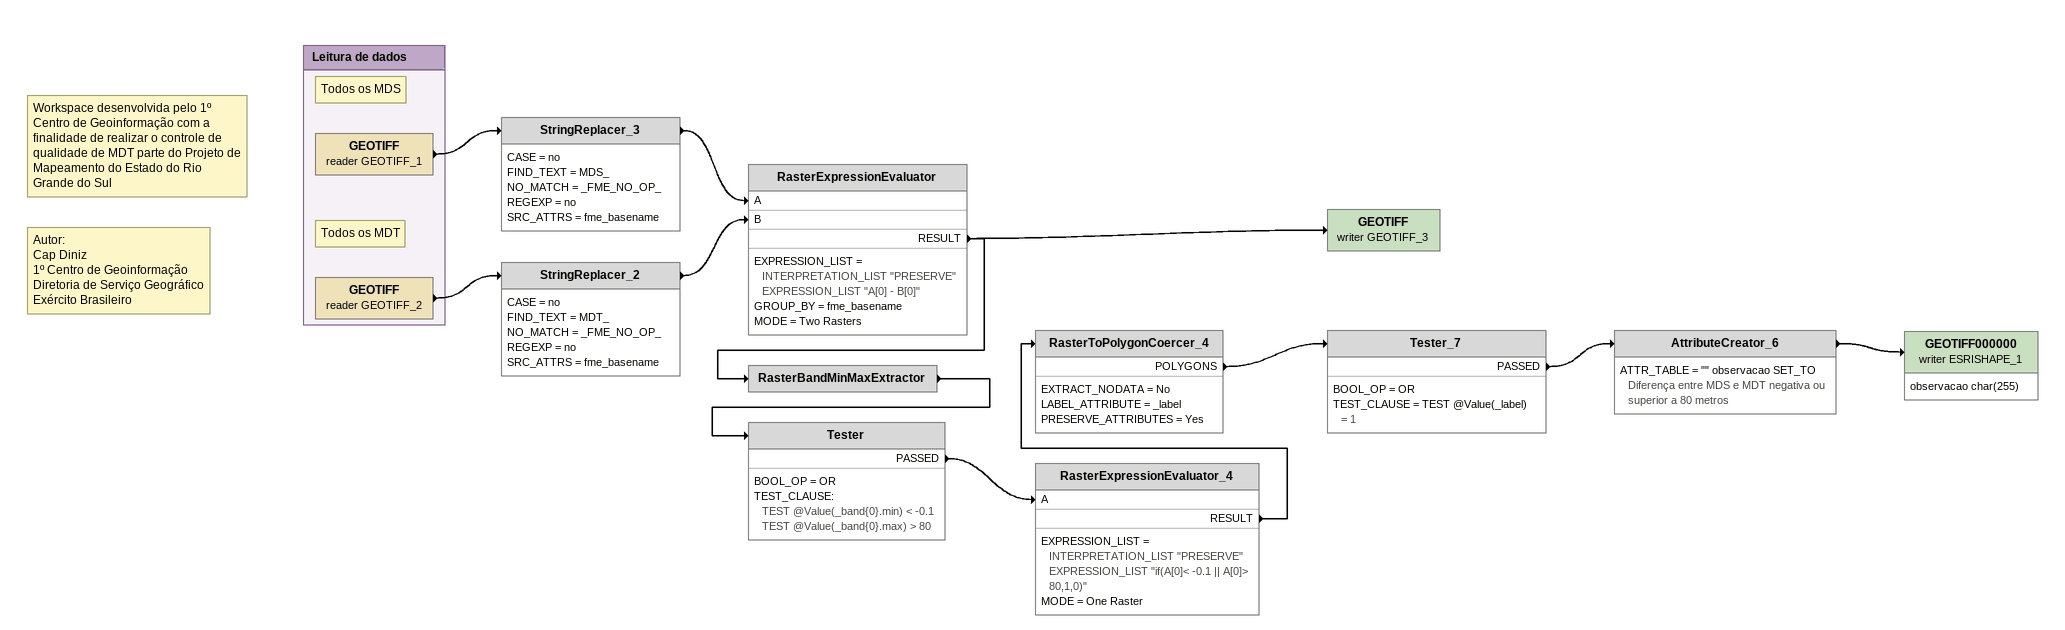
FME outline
Note: Workspace desenvolvida pelo 1º Centro de Geoinformação com a finalidade de realizar o controle de qualidade de MDT parte do Projeto de Mapeamento do Estado do Rio Grande do Sul
Note: Autor: / Cap Diniz / 1º Centro de Geoinformação / Diretoria de Serviço Geográfico / Exército Brasileiro
StringReplacer_3
    CASE = no
    FIND_TEXT = MDS_
    NO_MATCH = _FME_NO_OP_
    REGEXP = no
    SRC_ATTRS = fme_basename
    -> RasterExpressionEvaluator [A]
StringReplacer_2
    CASE = no
    FIND_TEXT = MDT_
    NO_MATCH = _FME_NO_OP_
    REGEXP = no
    SRC_ATTRS = fme_basename
    -> RasterExpressionEvaluator [B]
RasterExpressionEvaluator
    EXPRESSION_LIST = INTERPRETATION_LIST "PRESERVE" EXPRESSION_LIST "A[0] - B[0]"
    GROUP_BY = fme_basename
    MODE = Two Rasters
    RESULT -> GEOTIFF (writer GEOTIFF_3)
    RESULT -> RasterBandMinMaxExtractor
GEOTIFF (writer GEOTIFF_3)
RasterBandMinMaxExtractor
    -> Tester
Tester
    BOOL_OP = OR
    TEST_CLAUSE:
      TEST @Value(_band{0}.min) < -0.1
      TEST @Value(_band{0}.max) > 80
    PASSED -> RasterExpressionEvaluator_4 [A]
RasterExpressionEvaluator_4
    EXPRESSION_LIST = INTERPRETATION_LIST "PRESERVE" EXPRESSION_LIST "if(A[0]< -0.1 || A[0]> 80,1,0)"
    MODE = One Raster
    RESULT -> RasterToPolygonCoercer_4
RasterToPolygonCoercer_4
    EXTRACT_NODATA = No
    LABEL_ATTRIBUTE = _label
    PRESERVE_ATTRIBUTES = Yes
    POLYGONS -> Tester_7
Tester_7
    BOOL_OP = OR
    TEST_CLAUSE = TEST @Value(_label) = 1
    PASSED -> AttributeCreator_6
AttributeCreator_6
    ATTR_TABLE = "" observacao SET_TO Diferença entre MDS e MDT negativa ou superior a 80 metros
    -> GEOTIFF000000 (writer ESRISHAPE_1)
GEOTIFF000000 (writer ESRISHAPE_1)
    attributes: observacao char(255)

Bookmark: Leitura de dados
Note: Todos os MDS
GEOTIFF (reader GEOTIFF_1)
    -> StringReplacer_3
Note: Todos os MDT
GEOTIFF (reader GEOTIFF_2)
    -> StringReplacer_2
